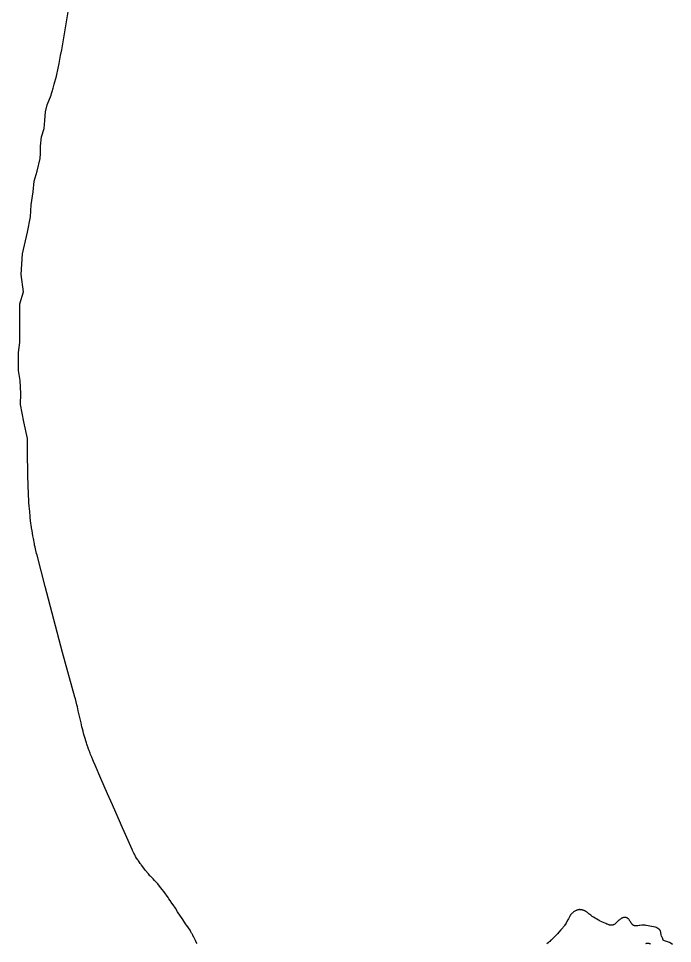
# Model space of a CAD drawing. Header units: millimetres. Extents: x 642261 to 742091, y 6812581 to 6930561.
# Drawn here: x 724551 to 725712, y 6863362 to 6865004 of the extents above; entities that cross this region are included whole.
import ezdxf

# ---------------------------------------------------------------- set-up
doc = ezdxf.new("R2010")
doc.units = ezdxf.units.MM
doc.layers.add('LimiteRegional', color=10, linetype='Continuous')

msp = doc.modelspace()

# ---------------------------------------------------------------- linework, layer by layer
at = {"layer": 'LimiteRegional', "color": 7, "linetype": 'Continuous'}
for points in [[(724868.246, 6863361.8861), (724866.796, 6863364.534), (724865.3852, 6863367.2091), (724862.9483, 6863371.9695), (724862.625, 6863372.601), (724860.5521, 6863376.6461), (724859.143, 6863379.3251), (724858.4251, 6863380.6561), (724857.326, 6863382.638), (724856.1959, 6863384.5991), (724855.617, 6863385.571), (724854.429, 6863387.494), (724853.818, 6863388.4441), (724852.877, 6863389.855), (724851.7441, 6863391.486), (724849.436, 6863394.7222), (724847.7322, 6863397.1671), (724845.681, 6863400.2102), (724841.6181, 6863406.322), (724838.93, 6863410.4112), (724833.578, 6863418.6061), (724829.5621, 6863424.753), (724825.523, 6863430.885), (724823.4891, 6863433.9431), (724820.4121, 6863438.5121), (724818.2221, 6863441.6931), (724816.7391, 6863443.798), (724813.728, 6863447.9741), (724812.2, 6863450.0461), (724809.1091, 6863454.163), (724805.9771, 6863458.2491), (724803.871, 6863460.9601), (724799.6281, 6863466.3561), (724798.3521, 6863467.919), (724797.4771, 6863468.94), (724795.679, 6863470.9391), (724793.83, 6863472.8942), (724792.578, 6863474.18), (724790.047, 6863476.731), (724787.201, 6863479.6051), (724785.33, 6863481.5479), (724784.408, 6863482.5331), (724783.049, 6863484.0342), (724781.725, 6863485.567), (724781.078, 6863486.349), (724776.828, 6863491.612), (724774.728, 6863494.2681), (724771.627, 6863498.2891), (724769.6, 6863500.997), (724768.601, 6863502.3611), (724767.121, 6863504.419), (724765.1891, 6863507.1871), (724764.242, 6863508.582), (724763.6281, 6863509.51), (724762.8471, 6863510.691), (724760.8171, 6863513.8881), (724759.081, 6863516.7681), (724758.2391, 6863518.2221), (724757.011, 6863520.4222), (724755.8271, 6863522.6451), (724755.252, 6863523.7662), (724754.137, 6863526.025), (724753.598, 6863527.165), (724752.8141, 6863528.8861), (724741.0621, 6863555.3751), (724733.263, 6863573.0451), (724732.186, 6863575.4971), (724717.721, 6863608.4101), (724709.242, 6863627.7601), (724697.225, 6863655.1841), (724687.005, 6863678.5861), (724684.2851, 6863684.9121), (724682.951, 6863688.0871), (724680.9881, 6863692.8662), (724679.075, 6863697.6661), (724678.14, 6863700.0741), (724676.3141, 6863704.906), (724675.4251, 6863707.3311), (724674.1231, 6863710.981), (724673.626, 6863712.435), (724672.451, 6863715.8691), (724671.6451, 6863718.3231), (724670.473, 6863722.0171), (724669.3491, 6863725.7271), (724668.806, 6863727.5881), (724667.335, 6863732.8522), (724665.9372, 6863738.156), (724665.791, 6863738.722), (724664.613, 6863743.4319), (724663.757, 6863746.9702), (724662.098, 6863754.0601), (724657.2829, 6863775.362), (724655.632, 6863782.4501), (724654.78, 6863785.987), (724653.461, 6863791.283), (724652.078, 6863796.5621), (724651.36, 6863799.1961), (724629.287, 6863878.9101), (724598.656, 6863995.518), (724583.993, 6864051.339), (724583.268, 6864054.1429), (724581.881, 6864059.7641), (724580.578, 6864065.4), (724579.754, 6864069.166), (724579.224, 6864071.6812), (724577.465, 6864080.6845), (724577.407, 6864080.9816), (724576.601, 6864085.4383), (724575.0828, 6864094.6753), (724574.265, 6864100.156), (724573.562, 6864105.2501), (724573.229, 6864107.8011), (724572.599, 6864112.909), (724572.016, 6864118.0242), (724571.652, 6864121.4391), (724570.981, 6864128.2782), (724570.472, 6864134.058), (724570.161, 6864137.916), (724569.6, 6864145.642), (724569.35, 6864149.51), (724568.904, 6864157.253), (724568.723, 6864160.999), (724568.528, 6864165.007), (724568.313, 6864170.1801), (724568.184, 6864173.6311), (724567.959, 6864180.5381), (724567.754, 6864188.3121), (724567.642, 6864193.4981), (724567.471, 6864203.873), (724567.408, 6864209.061), (724567.318, 6864219.439), (724567.263, 6864229.813), (724567.201, 6864250.541), (724567.1705, 6864258.2975), (724560.4596, 6864288.1723), (724554.4505, 6864318.956), (724555.0153, 6864338.6154), (724554.0254, 6864361.3644), (724551.0557, 6864379.1678), (724551.0558, 6864410.8183), (724553.583, 6864429.1331), (724553.532, 6864469.0002), (724553.532, 6864497.6836), (724559.8195, 6864518.7735), (724555.6854, 6864549.3087), (724558.1772, 6864586.0336), (724566.8985, 6864624.6257), (724572.345, 6864651.789), (724573.673, 6864673.229), (724577.1141, 6864696.3141), (724579.176, 6864715.424), (724584.154, 6864732.8759), (724589.7059, 6864755.3821), (724589.968, 6864764.582), (724589.952, 6864777.4241), (724591.966, 6864794.0621), (724596.684, 6864808.95), (724597.821, 6864822.6231), (724598.792, 6864838.273), (724602.259, 6864850.7691), (724609.055, 6864867.7161), (724609.8353, 6864870.5793), (724610.8858, 6864874.4337), (724612.5324, 6864880.4755), (724614.458, 6864887.5414), (724618.308, 6864901.668), (724621.421, 6864915.46), (724623.243, 6864924.019), (724625.706, 6864938.155), (724628.195, 6864948.035), (724631.136, 6864966.305), (724634.7971, 6864987.2291), (724639.3369, 6865015.778)], [(725712.2721, 6863360.4197), (725709.6318, 6863362.2475), (725706.9915, 6863363.6694), (725703.1325, 6863365.091), (725697.8518, 6863367.122), (725695.4146, 6863368.1375), (725694.5821, 6863371.964), (725694.1591, 6863372.616), (725693.943, 6863373.009), (725693.575, 6863373.781), (725693.36, 6863374.3031), (725692.9871, 6863375.3691), (725692.383, 6863377.372), (725692.1041, 6863378.3791), (725691.96, 6863378.9431), (725691.7091, 6863380.077), (725691.2541, 6863382.3591), (725690.9941, 6863383.4961), (725690.715, 6863384.4792), (725690.541, 6863384.9589), (725690.335, 6863385.4261), (725690.2171, 6863385.6531), (725689.948, 6863386.0921), (725689.7941, 6863386.3021), (725689.538, 6863386.606), (725689.2741, 6863386.8742), (725688.72, 6863387.3491), (725688.138, 6863387.7662), (725686.92, 6863388.5353), (725686.1991, 6863389.0171), (725685.2431, 6863389.6601), (725684.752, 6863389.9501), (725684.2441, 6863390.2002), (725683.9821, 6863390.305), (725683.575, 6863390.4331), (725681.9799, 6863390.8341), (725680.9151, 6863391.0851), (725678.781, 6863391.555), (725675.5721, 6863392.2001), (725674.9547, 6863392.316), (725669.137, 6863393.4071), (725665.515, 6863394.0932), (725663.6921, 6863394.402), (725663.191, 6863394.4721), (725662.186, 6863394.565), (725661.178, 6863394.6021), (725660.506, 6863394.6001), (725659.164, 6863394.5461), (725657.586, 6863394.4351), (725654.4321, 6863394.1421), (725652.871, 6863393.958), (725650.7941, 6863393.6821), (725649.7541, 6863393.5562), (725649.228, 6863393.5061), (725648.171, 6863393.453), (725647.111, 6863393.4621), (725646.4041, 6863393.5002), (725645.933, 6863393.5391), (725644.9931, 6863393.646), (725644.716, 6863393.6901), (725644.1721, 6863393.8142), (725643.8171, 6863393.923), (725643.1269, 6863394.203), (725642.629, 6863394.4671), (725642.147, 6863394.7782), (725641.9141, 6863394.9511), (725641.572, 6863395.2311), (725641.208, 6863395.56), (725640.543, 6863396.237), (725639.945, 6863396.9441), (725639.5771, 6863397.4331), (725638.891, 6863398.4611), (725638.166, 6863399.7181), (725637.245, 6863401.4112), (725636.7531, 6863402.242), (725636.1281, 6863403.1951), (725635.8021, 6863403.6601), (725635.2921, 6863404.344), (725634.4641, 6863405.3451), (725634.1841, 6863405.6451), (725633.59, 6863406.19), (725632.95, 6863406.6721), (725632.4981, 6863406.9651), (725631.532, 6863407.5061), (725631.2371, 6863407.6492), (725630.6441, 6863407.8961), (725630.043, 6863408.089), (725629.6391, 6863408.1871), (725629.367, 6863408.2402), (725628.82, 6863408.315), (725628.104, 6863408.3632), (725627.7431, 6863408.3702), (725627.2, 6863408.3571), (725626.386, 6863408.2852), (725625.578, 6863408.146), (725625.18, 6863408.0511), (725624.205, 6863407.7691), (725623.728, 6863407.6101), (725623.023, 6863407.3411), (725622.331, 6863407.0281), (725621.99, 6863406.8531), (725620.9271, 6863406.2632), (725620.4101, 6863405.957), (725619.651, 6863405.4751), (725618.911, 6863404.9621), (725618.5471, 6863404.6901), (725617.383, 6863403.7611), (725616.818, 6863403.2801), (725615.9899, 6863402.5351), (725615.5421, 6863402.1071), (725614.6729, 6863401.226), (725612.971, 6863399.4281), (725612.094, 6863398.5471), (725611.0591, 6863397.5961), (725610.526, 6863397.1482), (725609.691, 6863396.5062), (725608.7971, 6863395.896), (725608.3209, 6863395.601), (725607.936, 6863395.3882), (725607.676, 6863395.2622), (725607.1491, 6863395.0461), (725606.883, 6863394.9552), (725606.346, 6863394.805), (725605.804, 6863394.6911), (725605.441, 6863394.634), (725604.7129, 6863394.5561), (725603.656, 6863394.5091), (725603.1231, 6863394.5122), (725602.32, 6863394.5551), (725601.517, 6863394.6481), (725601.117, 6863394.7162), (725600.3241, 6863394.8961), (725599.9311, 6863395.01), (725599.348, 6863395.213), (725596.786, 6863396.224), (725595.5201, 6863396.7401), (725593.641, 6863397.5291), (725590.86, 6863398.7471), (725588.122, 6863400.0101), (725586.768, 6863400.6591), (725584.085, 6863401.9942), (725582.755, 6863402.6811), (725580.773, 6863403.738), (725578.152, 6863405.1961), (725576.8491, 6863405.947), (725574.902, 6863407.1022), (725571.997, 6863408.9041), (725569.7951, 6863410.3221), (725568.711, 6863411.043), (725567.11, 6863412.1531), (725565.5441, 6863413.3131), (725564.7751, 6863413.9173), (725564.38, 6863414.243), (725563.6159, 6863414.923), (725562.1159, 6863416.315), (725561.341, 6863416.9841), (725560.101, 6863417.9482), (725559.46, 6863418.401), (725558.4621, 6863419.0411), (725558.1122, 6863419.2441), (725557.3991, 6863419.6152), (725556.671, 6863419.9492), (725555.1721, 6863420.5491), (725554.615, 6863420.753), (725553.495, 6863421.1231), (725552.3681, 6863421.4442), (725551.6122, 6863421.635), (725550.0871, 6863421.963), (725549.065, 6863422.123), (725548.5479, 6863422.175), (725547.768, 6863422.2172), (725546.986, 6863422.2151), (725546.5961, 6863422.1969), (725545.8191, 6863422.1262), (725545.433, 6863422.0731), (725544.858, 6863421.9711), (725544.32, 6863421.8501), (725543.2641, 6863421.548), (725542.2321, 6863421.1701), (725541.555, 6863420.8801), (725541.106, 6863420.6702), (725540.216, 6863420.2153), (725539.1391, 6863419.6142), (725538.6159, 6863419.3051), (725537.8491, 6863418.827), (725536.7321, 6863418.0641), (725535.6501, 6863417.2351), (725535.1191, 6863416.7891), (725534.115, 6863415.895), (725533.6291, 6863415.4381), (725532.9259, 6863414.7342), (725532.258, 6863414.0031), (725531.9401, 6863413.6261), (725531.338, 6863412.8441), (725531.056, 6863412.4381), (725530.6601, 6863411.8082), (725530.1651, 6863410.9452), (725529.2291, 6863409.1971), (725527.431, 6863405.6761), (725526.4841, 6863403.9411), (725524.3461, 6863400.1861), (725523.245, 6863398.3262), (725522.0879, 6863396.497), (725521.481, 6863395.5981), (725520.3781, 6863394.0531), (725519.622, 6863393.0411), (725518.0691, 6863391.0531), (725517.2741, 6863390.0751), (725515.6551, 6863388.1421), (725514.006, 6863386.2341), (725510.663, 6863382.4451), (725508.018, 6863379.5051), (725506.679, 6863378.0551), (725504.646, 6863375.9019), (725501.5341, 6863372.7151), (725499.152, 6863370.3771), (725497.5401, 6863368.851), (725496.456, 6863367.8482), (725494.2601, 6863365.8752), (725492.591, 6863364.423), (725491.4671, 6863363.4682), (725489.1931, 6863361.5851)], [(725665.1016, 6863362.0092), (725665.299, 6863362.196), (725665.653, 6863362.4451), (725666.026, 6863362.6261), (725666.2851, 6863362.71), (725666.46, 6863362.7492), (725666.816, 6863362.7892), (725667.733, 6863362.805), (725668.197, 6863362.7962), (725668.8951, 6863362.7561), (725669.5891, 6863362.675), (725669.933, 6863362.617), (725670.6092, 6863362.4601), (725670.94, 6863362.3591), (725671.4251, 6863362.1771), (725673.4841, 6863361.275)]]:
    msp.add_lwpolyline(points, dxfattribs=at)

doc.saveas('drawing.dxf')
